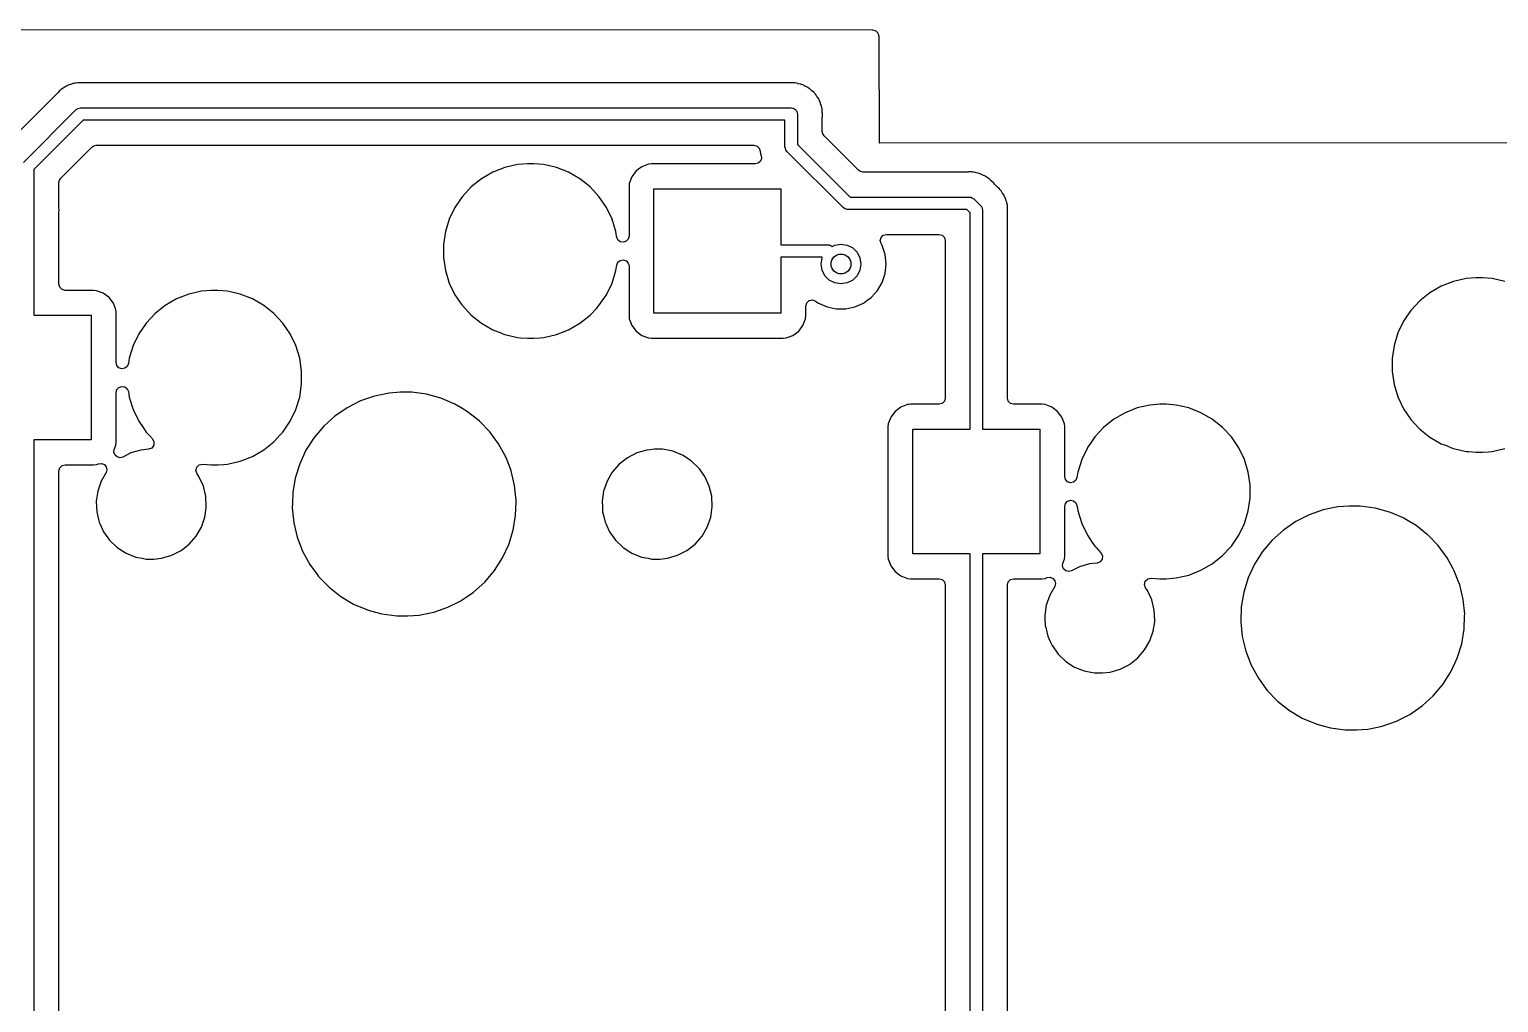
# Model space of a CAD drawing. Extents: x 100.2 to 199.4, y -159.8 to -70.5.
# Drawn here: x 140.3 to 169.81, y -90.02 to -70.48 of the extents above; entities that cross this region are included whole.
import ezdxf

# ---------------------------------------------------------------- set-up
doc = ezdxf.new("R2010")
doc.units = 0
doc.layers.add('BLACK', color=7, linetype='CONTINUOUS')

msp = doc.modelspace()

# ---------------------------------------------------------------- linework, layer by layer
at = {"layer": 'BLACK', "linetype": 'CONTINUOUS'}
for p, q in [((138.425, -70.4806), (157.236, -70.4904)), ((157.236, -70.4904), (157.298, -70.507)), ((157.298, -70.507), (157.343, -70.5521)), ((157.343, -70.5521), (157.36, -70.6139)), ((157.36, -70.6139), (157.369, -72.7531)), ((140.929, -71.696), (140.915, -71.7086)), ((140.944, -71.6818), (140.929, -71.696)), ((140.981, -71.6596), (140.944, -71.6818)), ((140.991, -71.6532), (140.981, -71.6596)), ((141.026, -71.6275), (140.991, -71.6532)), ((141.045, -71.6201), (141.026, -71.6275)), ((141.062, -71.6116), (141.045, -71.6201)), ((141.08, -71.6014), (141.062, -71.6116)), ((141.122, -71.5892), (141.08, -71.6014)), ((141.133, -71.5854), (141.122, -71.5892)), ((141.173, -71.5693), (141.133, -71.5854)), ((141.193, -71.5668), (141.173, -71.5693)), ((141.212, -71.5629), (141.193, -71.5668)), ((141.231, -71.5573), (141.212, -71.5629)), ((141.275, -71.5559), (141.231, -71.5573)), ((141.287, -71.555), (141.275, -71.5559)), ((141.291, -71.5545), (141.287, -71.555)), ((141.318, -71.5545), (141.291, -71.5545)), ((141.322, -71.5544), (141.318, -71.5545)), ((141.392, -71.5522), (141.322, -71.5544)), ((141.413, -71.5545), (141.392, -71.5522)), ((155.576, -71.5545), (141.413, -71.5545)), ((155.584, -71.5543), (155.576, -71.5545)), ((155.64, -71.5508), (155.584, -71.5543)), ((155.648, -71.5523), (155.64, -71.5508)), ((155.671, -71.5545), (155.648, -71.5523)), ((155.679, -71.5545), (155.671, -71.5545)), ((155.733, -71.5683), (155.679, -71.5545)), ((155.679, -71.5545), (155.679, -71.5545)), ((155.74, -71.57), (155.733, -71.5683)), ((155.795, -71.5804), (155.74, -71.57)), ((155.802, -71.5839), (155.795, -71.5804)), ((155.795, -71.5804), (155.795, -71.5804)), ((155.824, -71.5918), (155.802, -71.5839)), ((155.829, -71.593), (155.824, -71.5918)), ((155.832, -71.5938), (155.829, -71.593)), ((155.881, -71.6205), (155.832, -71.5938)), ((155.888, -71.6241), (155.881, -71.6205)), ((155.895, -71.6275), (155.888, -71.6241)), ((155.938, -71.6477), (155.895, -71.6275)), ((155.944, -71.6529), (155.938, -71.6477)), ((155.963, -71.666), (155.944, -71.6529)), ((155.971, -71.6699), (155.963, -71.666)), ((156.011, -71.7079), (155.971, -71.6699)), ((140.863, -71.7627), (139.884, -72.7412)), ((140.871, -71.7541), (140.863, -71.7627)), ((140.898, -71.7204), (140.871, -71.7541)), ((140.915, -71.7086), (140.898, -71.7204)), ((156.017, -71.7131), (156.011, -71.7079)), ((156.06, -71.7484), (156.017, -71.7131)), ((156.064, -71.755), (156.06, -71.7484)), ((156.08, -71.7725), (156.064, -71.755)), ((156.086, -71.7781), (156.08, -71.7725)), ((156.116, -71.8249), (156.086, -71.7781)), ((156.12, -71.8314), (156.116, -71.8249)), ((156.152, -71.8763), (156.12, -71.8314)), ((156.155, -71.8839), (156.152, -71.8763)), ((156.166, -71.9047), (156.155, -71.8839)), ((156.17, -71.9116), (156.166, -71.9047)), ((156.188, -71.9643), (156.17, -71.9116)), ((156.19, -71.9716), (156.188, -71.9643)), ((156.211, -72.0232), (156.19, -71.9716)), ((140.18, -73.1536), (141.242, -72.0916)), ((141.242, -72.0916), (141.259, -72.0782)), ((141.259, -72.0782), (141.262, -72.0748)), ((141.262, -72.0748), (141.265, -72.0741)), ((141.265, -72.0741), (141.27, -72.0703)), ((141.27, -72.0703), (141.3, -72.0637)), ((141.3, -72.0637), (141.33, -72.055)), ((141.33, -72.055), (155.6, -72.055)), ((155.6, -72.055), (155.635, -72.0601)), ((155.635, -72.0601), (155.643, -72.065)), ((155.643, -72.065), (155.652, -72.0663)), ((155.652, -72.0663), (155.672, -72.0837)), ((155.672, -72.0837), (155.694, -72.0981)), ((155.694, -72.0981), (155.698, -72.1064)), ((155.698, -72.1064), (155.705, -72.1124)), ((155.705, -72.1124), (155.713, -72.138)), ((155.713, -72.138), (155.724, -72.1622)), ((155.724, -72.1622), (155.722, -72.1712)), ((155.722, -72.1712), (155.725, -72.18)), ((155.725, -72.18), (155.725, -72.7882)), ((156.212, -72.0313), (156.211, -72.0232)), ((156.217, -72.0541), (156.212, -72.0313)), ((156.219, -72.0619), (156.217, -72.0541)), ((156.223, -72.1173), (156.219, -72.0619)), ((156.224, -72.125), (156.223, -72.1173)), ((156.225, -72.1406), (156.224, -72.125)), ((156.225, -72.1565), (156.225, -72.1406)), ((156.226, -72.1642), (156.225, -72.1565)), ((156.225, -72.2508), (156.228, -72.2276)), ((156.225, -72.5295), (156.225, -72.2508)), ((156.229, -72.2196), (156.226, -72.1642)), ((156.228, -72.2276), (156.229, -72.2196)), ((141.382, -72.305), (140.393, -73.2938)), ((155.475, -72.305), (141.382, -72.305)), ((155.475, -72.84), (155.475, -72.305)), ((156.235, -72.577), (156.225, -72.5295)), ((156.262, -72.6172), (156.235, -72.577)), ((140.93, -73.4648), (141.553, -72.8418)), ((141.553, -72.8418), (141.593, -72.8149)), ((141.593, -72.8149), (141.64, -72.8055)), ((141.64, -72.8055), (154.853, -72.8055)), ((154.853, -72.8055), (154.914, -72.8215)), ((154.914, -72.8215), (154.959, -72.8653)), ((154.959, -72.8653), (154.977, -72.9256)), ((155.484, -72.8697), (155.475, -72.84)), ((155.49, -72.8999), (155.484, -72.8697)), ((155.725, -72.7882), (156.782, -73.845)), ((156.953, -73.3082), (156.262, -72.6172)), ((157.369, -72.7531), (157.369, -72.7538)), ((157.369, -72.7538), (157.369, -72.76)), ((157.369, -72.76), (157.37, -72.7605)), ((157.37, -72.7605), (157.37, -72.7605)), ((157.37, -72.7605), (157.37, -72.7605)), ((157.37, -72.7605), (157.37, -72.7605)), ((157.37, -72.7605), (157.374, -72.7605)), ((157.374, -72.7605), (157.375, -72.7605)), ((157.375, -72.7605), (176.401, -72.7505)), ((154.937, -73.1651), (154.879, -73.1795)), ((154.982, -73.1252), (154.937, -73.1651)), ((154.977, -72.9256), (154.977, -72.9386)), ((154.977, -72.9386), (154.983, -72.9579)), ((155.002, -73.0691), (154.982, -73.1252)), ((154.983, -72.9579), (154.987, -72.9769)), ((154.987, -72.9769), (154.989, -72.9968)), ((154.989, -72.9968), (154.995, -73.0099)), ((154.995, -73.0099), (155.002, -73.0691)), ((155.494, -72.905), (155.49, -72.8999)), ((155.495, -72.9076), (155.494, -72.905)), ((155.498, -72.9105), (155.495, -72.9076)), ((155.512, -72.9284), (155.498, -72.9105)), ((156.642, -74.0584), (155.512, -72.9284)), ((140.393, -73.2938), (140.393, -74.07)), ((140.903, -73.505), (140.93, -73.4648)), ((149.606, -73.3484), (149.379, -73.4796)), ((149.851, -73.2526), (149.606, -73.3484)), ((150.106, -73.1942), (149.851, -73.2526)), ((150.303, -73.1795), (150.106, -73.1942)), ((150.433, -73.1795), (150.303, -73.1795)), ((150.303, -73.1795), (150.303, -73.1795)), ((150.63, -73.1942), (150.433, -73.1795)), ((150.433, -73.1795), (150.433, -73.1795)), ((150.885, -73.2526), (150.63, -73.1942)), ((151.13, -73.3484), (150.885, -73.2526)), ((151.357, -73.4796), (151.13, -73.3484)), ((152.399, -73.4377), (152.349, -73.5725)), ((152.485, -73.3225), (152.399, -73.4377)), ((152.601, -73.2362), (152.485, -73.3225)), ((152.736, -73.1859), (152.601, -73.2362)), ((152.795, -73.1795), (152.736, -73.1859)), ((154.879, -73.1795), (152.795, -73.1795)), ((156.993, -73.3351), (156.953, -73.3082)), ((157.04, -73.3445), (156.993, -73.3351)), ((159.145, -73.3445), (157.04, -73.3445)), ((159.156, -73.3439), (159.145, -73.3445)), ((159.167, -73.343), (159.156, -73.3439)), ((159.2, -73.3398), (159.167, -73.343)), ((159.212, -73.3418), (159.2, -73.3398)), ((159.2, -73.3398), (159.2, -73.3398)), ((159.22, -73.343), (159.212, -73.3418)), ((159.239, -73.3445), (159.22, -73.343)), ((159.259, -73.3445), (159.239, -73.3445)), ((159.301, -73.3554), (159.259, -73.3445)), ((159.313, -73.3577), (159.301, -73.3554)), ((159.356, -73.3646), (159.313, -73.3577)), ((159.374, -73.3725), (159.356, -73.3646)), ((159.393, -73.3788), (159.374, -73.3725)), ((159.412, -73.3838), (159.393, -73.3788)), ((159.45, -73.4048), (159.412, -73.3838)), ((159.461, -73.41), (159.45, -73.4048)), ((159.501, -73.4273), (159.461, -73.41)), ((159.517, -73.4396), (159.501, -73.4273)), ((159.533, -73.4503), (159.517, -73.4396)), ((159.551, -73.4599), (159.533, -73.4503)), ((159.582, -73.4898), (159.551, -73.4599)), ((140.893, -73.5525), (140.903, -73.505)), ((140.893, -74.0465), (140.893, -73.5525)), ((149.174, -73.6432), (148.996, -73.8355)), ((149.379, -73.4796), (149.174, -73.6432)), ((151.407, -73.5194), (151.357, -73.4796)), ((151.562, -73.6432), (151.407, -73.5194)), ((151.74, -73.8355), (151.562, -73.6432)), ((151.562, -73.6432), (151.562, -73.6432)), ((151.562, -73.6432), (151.562, -73.6432)), ((152.346, -73.6004), (152.343, -73.6321)), ((152.343, -73.6321), (152.343, -74.6303)), ((152.348, -73.5844), (152.346, -73.6004)), ((152.349, -73.5725), (152.348, -73.5844)), ((152.843, -76.18), (152.843, -73.68)), ((152.843, -73.68), (155.393, -73.68)), ((155.393, -73.68), (155.393, -74.805)), ((159.591, -73.4974), (159.582, -73.4898)), ((159.594, -73.4999), (159.591, -73.4974)), ((159.614, -73.5194), (159.594, -73.4999)), ((159.617, -73.5221), (159.614, -73.5194)), ((159.668, -73.5701), (159.617, -73.5221)), ((159.681, -73.5862), (159.668, -73.5701)), ((159.735, -73.6407), (159.681, -73.5862)), ((159.744, -73.6486), (159.735, -73.6407)), ((159.775, -73.6745), (159.744, -73.6486)), ((159.778, -73.6764), (159.775, -73.6745)), ((159.789, -73.6926), (159.778, -73.6764)), ((159.802, -73.7074), (159.789, -73.6926)), ((159.816, -73.7216), (159.802, -73.7074)), ((159.838, -73.7592), (159.816, -73.7216)), ((159.845, -73.7689), (159.838, -73.7592)), ((140.894, -74.0542), (140.893, -74.0465)), ((140.897, -74.1096), (140.894, -74.0542)), ((148.848, -74.0523), (148.734, -74.2887)), ((148.944, -73.9106), (148.848, -74.0523)), ((148.996, -73.8355), (148.944, -73.9106)), ((151.888, -74.0523), (151.74, -73.8355)), ((151.74, -73.8355), (151.74, -73.8355)), ((151.74, -73.8355), (151.74, -73.8355)), ((152.002, -74.2887), (151.888, -74.0523)), ((156.669, -74.0732), (156.642, -74.0584)), ((156.782, -73.845), (159.18, -73.845)), ((159.18, -73.845), (159.202, -73.8482)), ((159.202, -73.8482), (159.207, -73.8479)), ((159.207, -73.8479), (159.209, -73.8492)), ((159.209, -73.8492), (159.215, -73.8501)), ((159.215, -73.8501), (159.241, -73.8668)), ((159.241, -73.8668), (159.268, -73.8816)), ((159.268, -73.8816), (159.406, -74.0196)), ((159.406, -74.0196), (159.42, -74.0375)), ((159.42, -74.0375), (159.423, -74.0404)), ((159.423, -74.0404), (159.424, -74.043)), ((159.424, -74.043), (159.428, -74.0481)), ((159.428, -74.0481), (159.434, -74.0783)), ((159.87, -73.8043), (159.845, -73.7689)), ((159.878, -73.8229), (159.87, -73.8043)), ((159.886, -73.8404), (159.878, -73.8229)), ((159.897, -73.8576), (159.886, -73.8404)), ((159.909, -73.8996), (159.897, -73.8576)), ((159.913, -73.9106), (159.909, -73.8996)), ((159.922, -73.935), (159.913, -73.9106)), ((159.929, -73.9512), (159.922, -73.935)), ((159.931, -73.9711), (159.929, -73.9512)), ((159.935, -73.9901), (159.931, -73.9711)), ((159.941, -74.0094), (159.935, -73.9901)), ((159.942, -74.053), (159.941, -74.0094)), ((159.943, -74.0647), (159.942, -74.053)), ((140.393, -74.07), (140.393, -76.22)), ((140.893, -74.1408), (140.896, -74.1176)), ((140.893, -75.5955), (140.893, -74.1408)), ((140.896, -74.1176), (140.897, -74.1096)), ((148.734, -74.2887), (148.657, -74.5394)), ((152.079, -74.5394), (152.002, -74.2887)), ((156.695, -74.0899), (156.669, -74.0732)), ((156.701, -74.0908), (156.695, -74.0899)), ((156.703, -74.0921), (156.701, -74.0908)), ((156.708, -74.0918), (156.703, -74.0921)), ((156.73, -74.095), (156.708, -74.0918)), ((159.128, -74.095), (156.73, -74.095)), ((159.193, -74.1598), (159.128, -74.095)), ((159.193, -78.506), (159.193, -74.1598)), ((159.434, -74.0783), (159.443, -74.108)), ((159.443, -74.108), (159.443, -78.506)), ((159.944, -74.0686), (159.943, -74.0647)), ((159.944, -74.0687), (159.944, -74.0686)), ((159.944, -74.0962), (159.944, -74.0687)), ((159.944, -74.1001), (159.944, -74.0962)), ((159.945, -74.1615), (159.944, -74.1001)), ((159.944, -74.1907), (159.946, -74.1702)), ((159.944, -77.8815), (159.944, -74.1907)), ((159.946, -74.1702), (159.945, -74.1615)), ((148.657, -74.5394), (148.618, -74.7988)), ((152.093, -74.6303), (152.079, -74.5394)), ((152.096, -74.6488), (152.093, -74.6303)), ((152.12, -74.7052), (152.096, -74.6488)), ((152.343, -74.6303), (152.327, -74.6896)), ((157.404, -74.6575), (157.449, -74.6121)), ((157.449, -74.6121), (157.511, -74.5955)), ((157.511, -74.5955), (158.569, -74.5955)), ((158.569, -74.5955), (158.63, -74.6121)), ((158.63, -74.6121), (158.676, -74.6575)), ((148.618, -74.7988), (148.618, -75.0612)), ((152.167, -74.7433), (152.12, -74.7052)), ((152.228, -74.754), (152.167, -74.7433)), ((152.286, -74.7345), (152.228, -74.754)), ((152.327, -74.6896), (152.286, -74.7345)), ((155.393, -74.805), (156.34, -74.805)), ((156.34, -74.805), (156.362, -74.8082)), ((156.362, -74.8082), (156.367, -74.8079)), ((156.367, -74.8079), (156.369, -74.8092)), ((156.369, -74.8092), (156.375, -74.8101)), ((156.375, -74.8101), (156.401, -74.8268)), ((156.401, -74.8268), (156.421, -74.8377)), ((156.421, -74.8377), (156.476, -74.8096)), ((156.476, -74.8096), (156.6, -74.79)), ((156.6, -74.79), (156.724, -74.8096)), ((156.724, -74.8096), (156.835, -74.8664)), ((156.835, -74.8664), (156.924, -74.9549)), ((157.387, -74.7195), (157.404, -74.6575)), ((157.404, -74.7815), (157.387, -74.7195)), ((157.427, -74.8217), (157.404, -74.7815)), ((157.486, -75.0017), (157.427, -74.8217)), ((157.427, -74.8217), (157.427, -74.8217)), ((158.676, -74.6575), (158.692, -74.7195)), ((158.692, -74.7195), (158.692, -77.8815)), ((148.618, -75.0612), (148.657, -75.3206)), ((152.079, -75.3206), (152.096, -75.2112)), ((152.096, -75.2112), (152.12, -75.1548)), ((152.12, -75.1548), (152.167, -75.1167)), ((152.167, -75.1167), (152.228, -75.106)), ((152.228, -75.106), (152.286, -75.1255)), ((152.286, -75.1255), (152.327, -75.1704)), ((152.327, -75.1704), (152.343, -75.2297)), ((152.343, -75.2297), (152.343, -76.2279)), ((156.225, -75.055), (155.393, -75.055)), ((155.393, -75.055), (155.393, -76.18)), ((156.2, -75.19), (156.22, -75.0664)), ((156.22, -75.3136), (156.2, -75.19)), ((156.22, -75.0664), (156.225, -75.055)), ((156.924, -74.9549), (156.98, -75.0664)), ((156.98, -75.0664), (157, -75.19)), ((157, -75.19), (156.98, -75.3136)), ((157.505, -75.19), (157.486, -75.0017)), ((157.486, -75.3783), (157.505, -75.19)), ((148.657, -75.3206), (148.734, -75.5713)), ((152.002, -75.5713), (152.079, -75.3206)), ((156.276, -75.4251), (156.22, -75.3136)), ((156.365, -75.5136), (156.276, -75.4251)), ((156.476, -75.5704), (156.365, -75.5136)), ((156.835, -75.5136), (156.724, -75.5704)), ((156.924, -75.4251), (156.835, -75.5136)), ((156.98, -75.3136), (156.924, -75.4251)), ((157.427, -75.5583), (157.486, -75.3783)), ((169.156, -75.4802), (168.901, -75.5386)), ((169.353, -75.4655), (169.156, -75.4802)), ((169.483, -75.4655), (169.353, -75.4655)), ((169.353, -75.4655), (169.353, -75.4655)), ((169.68, -75.4802), (169.483, -75.4655)), ((169.483, -75.4655), (169.483, -75.4655)), ((169.935, -75.5386), (169.68, -75.4802)), ((140.91, -75.6575), (140.893, -75.5955)), ((140.956, -75.7029), (140.91, -75.6575)), ((141.017, -75.7195), (140.956, -75.7029)), ((141.591, -75.7195), (141.017, -75.7195)), ((141.65, -75.7259), (141.591, -75.7195)), ((141.591, -75.7195), (141.591, -75.7195)), ((141.785, -75.7762), (141.65, -75.7259)), ((141.901, -75.8625), (141.785, -75.7762)), ((143.501, -75.7926), (143.256, -75.8884)), ((143.756, -75.7342), (143.501, -75.7926)), ((143.953, -75.7195), (143.756, -75.7342)), ((144.083, -75.7195), (143.953, -75.7195)), ((143.953, -75.7195), (143.953, -75.7195)), ((144.28, -75.7342), (144.083, -75.7195)), ((144.083, -75.7195), (144.083, -75.7195)), ((144.535, -75.7926), (144.28, -75.7342)), ((144.78, -75.8884), (144.535, -75.7926)), ((148.734, -75.5713), (148.848, -75.8077)), ((148.848, -75.8077), (148.984, -76.0072)), ((151.74, -76.0245), (151.888, -75.8077)), ((151.888, -75.8077), (152.002, -75.5713)), ((156.6, -75.59), (156.476, -75.5704)), ((156.724, -75.5704), (156.6, -75.59)), ((157.21, -75.8585), (157.333, -75.7222)), ((157.333, -75.7222), (157.427, -75.5583)), ((168.429, -75.7656), (168.224, -75.9292)), ((168.656, -75.6344), (168.429, -75.7656)), ((168.901, -75.5386), (168.656, -75.6344)), ((141.987, -75.9777), (141.901, -75.8625)), ((142.037, -76.1125), (141.987, -75.9777)), ((142.041, -76.1481), (142.037, -76.1125)), ((143.029, -76.0196), (142.824, -76.1832)), ((143.256, -75.8884), (143.029, -76.0196)), ((145.007, -76.0196), (144.78, -75.8884)), ((145.212, -76.1832), (145.007, -76.0196)), ((145.007, -76.0196), (145.007, -76.0196)), ((148.984, -76.0072), (148.996, -76.0245)), ((148.996, -76.0245), (149.174, -76.2168)), ((151.562, -76.2168), (151.689, -76.0802)), ((151.689, -76.0802), (151.74, -76.0245)), ((151.74, -76.0245), (151.74, -76.0245)), ((151.74, -76.0245), (151.74, -76.0245)), ((155.893, -76.0331), (155.912, -75.9684)), ((155.893, -76.2279), (155.893, -76.0331)), ((155.912, -75.9684), (155.961, -75.9227)), ((155.961, -75.9227), (156.027, -75.9095)), ((156.027, -75.9095), (156.09, -75.9328)), ((156.09, -75.9328), (156.147, -75.9742)), ((156.147, -75.9742), (156.32, -76.0511)), ((156.32, -76.0511), (156.505, -76.0905)), ((156.505, -76.0905), (156.505, -76.0905)), ((156.505, -76.0905), (156.695, -76.0905)), ((156.695, -76.0905), (156.818, -76.0643)), ((156.695, -76.0905), (156.695, -76.0905)), ((156.818, -76.0643), (156.88, -76.0511)), ((156.88, -76.0511), (157.053, -75.9742)), ((157.053, -75.9742), (157.12, -75.9252)), ((157.12, -75.9252), (157.206, -75.8629)), ((157.206, -75.8629), (157.21, -75.8585)), ((168.046, -76.1215), (167.965, -76.2395)), ((168.224, -75.9292), (168.046, -76.1215)), ((140.393, -76.22), (141.543, -76.22)), ((141.543, -76.22), (141.543, -78.72)), ((142.043, -76.1721), (142.041, -76.1481)), ((142.043, -77.1703), (142.043, -76.1721)), ((142.646, -76.3755), (142.545, -76.5229)), ((142.824, -76.1832), (142.646, -76.3755)), ((145.39, -76.3755), (145.212, -76.1832)), ((145.212, -76.1832), (145.212, -76.1832)), ((145.212, -76.1832), (145.212, -76.1832)), ((145.538, -76.5923), (145.39, -76.3755)), ((145.39, -76.3755), (145.39, -76.3755)), ((145.39, -76.3755), (145.39, -76.3755)), ((149.174, -76.2168), (149.174, -76.2168)), ((149.174, -76.2168), (149.379, -76.3804)), ((149.379, -76.3804), (149.606, -76.5116)), ((151.13, -76.5116), (151.357, -76.3804)), ((151.357, -76.3804), (151.562, -76.2168)), ((152.343, -76.2279), (152.349, -76.2875)), ((152.349, -76.2875), (152.368, -76.3383)), ((152.368, -76.3383), (152.399, -76.4223)), ((152.399, -76.4223), (152.485, -76.5375)), ((155.393, -76.18), (152.843, -76.18)), ((155.751, -76.5375), (155.837, -76.4223)), ((155.837, -76.4223), (155.887, -76.2875)), ((155.887, -76.2875), (155.893, -76.2279)), ((167.898, -76.3383), (167.784, -76.5747)), ((167.965, -76.2395), (167.898, -76.3383)), ((142.498, -76.5923), (142.384, -76.8287)), ((142.51, -76.5747), (142.498, -76.5923)), ((142.545, -76.5229), (142.51, -76.5747)), ((145.652, -76.8287), (145.538, -76.5923)), ((149.606, -76.5116), (149.767, -76.5747)), ((149.767, -76.5747), (149.812, -76.5923)), ((149.812, -76.5923), (149.851, -76.6074)), ((149.851, -76.6074), (150.106, -76.6658)), ((150.106, -76.6658), (150.162, -76.67)), ((150.162, -76.67), (150.303, -76.6805)), ((150.303, -76.6805), (150.303, -76.6805)), ((150.303, -76.6805), (150.433, -76.6805)), ((150.433, -76.6805), (150.556, -76.6713)), ((150.433, -76.6805), (150.433, -76.6805)), ((150.556, -76.6713), (150.63, -76.6658)), ((150.63, -76.6658), (150.885, -76.6074)), ((150.885, -76.6074), (151.13, -76.5116)), ((152.485, -76.5375), (152.601, -76.6238)), ((152.601, -76.6238), (152.736, -76.6741)), ((152.736, -76.6741), (152.795, -76.6805)), ((152.795, -76.6805), (155.441, -76.6805)), ((155.441, -76.6805), (155.5, -76.6741)), ((155.5, -76.6741), (155.635, -76.6238)), ((155.635, -76.6238), (155.751, -76.5375)), ((167.784, -76.5747), (167.707, -76.8254)), ((142.384, -76.8287), (142.307, -77.0794)), ((145.729, -77.0794), (145.652, -76.8287)), ((167.707, -76.8254), (167.667, -77.0848)), ((142.059, -77.2296), (142.043, -77.1703)), ((142.1, -77.2745), (142.059, -77.2296)), ((142.158, -77.294), (142.1, -77.2745)), ((142.218, -77.2833), (142.158, -77.294)), ((142.266, -77.2452), (142.218, -77.2833)), ((142.29, -77.1888), (142.266, -77.2452)), ((142.307, -77.0794), (142.29, -77.1888)), ((145.768, -77.3388), (145.729, -77.0794)), ((167.667, -77.0848), (167.667, -77.3472)), ((145.729, -77.8606), (145.768, -77.6012)), ((145.768, -77.6012), (145.768, -77.3388)), ((167.667, -77.3472), (167.707, -77.6066)), ((142.043, -77.7697), (142.059, -77.7104)), ((142.043, -78.7679), (142.043, -77.7697)), ((142.059, -77.7104), (142.1, -77.6655)), ((142.1, -77.6655), (142.158, -77.646)), ((142.158, -77.646), (142.218, -77.6567)), ((142.218, -77.6567), (142.266, -77.6948)), ((142.266, -77.6948), (142.29, -77.7512)), ((142.29, -77.7512), (142.298, -77.8057)), ((142.298, -77.8057), (142.307, -77.8606)), ((142.307, -77.8606), (142.384, -78.1113)), ((145.652, -78.1113), (145.729, -77.8606)), ((147.234, -77.8405), (146.95, -77.9391)), ((147.528, -77.7806), (147.234, -77.8405)), ((147.753, -77.7656), (147.528, -77.7806)), ((147.978, -77.7656), (147.753, -77.7656)), ((147.753, -77.7656), (147.753, -77.7656)), ((148.276, -77.8057), (147.978, -77.7656)), ((148.566, -77.885), (148.276, -77.8057)), ((148.276, -77.8057), (148.276, -77.8057)), ((148.276, -77.8057), (148.276, -77.8057)), ((148.644, -77.9183), (148.566, -77.885)), ((158.692, -77.8815), (158.676, -77.9435)), ((159.96, -77.9435), (159.944, -77.8815)), ((167.707, -77.6066), (167.784, -77.8573)), ((167.784, -77.8573), (167.898, -78.0937)), ((142.384, -78.1113), (142.498, -78.3477)), ((145.538, -78.3477), (145.652, -78.1113)), ((146.682, -78.0746), (146.434, -78.2447)), ((146.95, -77.9391), (146.682, -78.0746)), ((148.843, -78.0023), (148.644, -77.9183)), ((148.971, -78.0786), (148.843, -78.0023)), ((149.101, -78.1555), (148.971, -78.0786)), ((149.297, -78.3105), (149.101, -78.1555)), ((157.685, -78.1485), (157.599, -78.2637)), ((157.801, -78.0622), (157.685, -78.1485)), ((157.936, -78.0119), (157.801, -78.0622)), ((157.965, -78.0087), (157.936, -78.0119)), ((157.995, -78.0055), (157.965, -78.0087)), ((158.569, -78.0055), (157.995, -78.0055)), ((158.63, -77.9889), (158.569, -78.0055)), ((158.676, -77.9435), (158.63, -77.9889)), ((160.005, -77.9889), (159.96, -77.9435)), ((160.067, -78.0055), (160.005, -77.9889)), ((160.641, -78.0055), (160.067, -78.0055)), ((160.7, -78.0119), (160.641, -78.0055)), ((160.641, -78.0055), (160.641, -78.0055)), ((160.835, -78.0622), (160.7, -78.0119)), ((160.951, -78.1485), (160.835, -78.0622)), ((161.037, -78.2637), (160.951, -78.1485)), ((162.306, -78.1744), (162.079, -78.3056)), ((162.551, -78.0786), (162.306, -78.1744)), ((162.806, -78.0202), (162.551, -78.0786)), ((163.003, -78.0055), (162.806, -78.0202)), ((163.133, -78.0055), (163.003, -78.0055)), ((163.003, -78.0055), (163.003, -78.0055)), ((163.33, -78.0202), (163.133, -78.0055)), ((163.133, -78.0055), (163.133, -78.0055)), ((163.585, -78.0786), (163.33, -78.0202)), ((163.83, -78.1744), (163.585, -78.0786)), ((164.057, -78.3056), (163.83, -78.1744)), ((167.898, -78.0937), (168.034, -78.2932)), ((142.498, -78.3477), (142.584, -78.4746)), ((142.584, -78.4746), (142.646, -78.5645)), ((145.39, -78.5645), (145.538, -78.3477)), ((146.211, -78.4462), (146.017, -78.6757)), ((146.434, -78.2447), (146.211, -78.4462)), ((149.337, -78.3417), (149.297, -78.3105)), ((149.546, -78.5577), (149.337, -78.3417)), ((157.543, -78.4548), (157.542, -78.4581)), ((157.542, -78.4581), (157.542, -81.0539)), ((157.548, -78.4055), (157.543, -78.4548)), ((157.549, -78.3985), (157.548, -78.4055)), ((157.599, -78.2637), (157.549, -78.3985)), ((161.087, -78.3985), (161.037, -78.2637)), ((161.093, -78.4548), (161.087, -78.3985)), ((161.093, -78.4581), (161.093, -78.4548)), ((161.093, -79.4563), (161.093, -78.4581)), ((161.874, -78.4692), (161.696, -78.6615)), ((162.079, -78.3056), (161.874, -78.4692)), ((164.262, -78.4692), (164.057, -78.3056)), ((164.057, -78.3056), (164.057, -78.3056)), ((164.44, -78.6615), (164.262, -78.4692)), ((164.262, -78.4692), (164.262, -78.4692)), ((164.262, -78.4692), (164.262, -78.4692)), ((168.034, -78.2932), (168.046, -78.3105)), ((168.046, -78.3105), (168.207, -78.4842)), ((168.207, -78.4842), (168.224, -78.5028)), ((141.543, -78.72), (140.393, -78.72)), ((140.393, -78.72), (140.393, -95.27)), ((142.037, -78.8275), (142.043, -78.7679)), ((142.646, -78.5645), (142.711, -78.6348)), ((142.711, -78.6348), (142.772, -78.701)), ((142.772, -78.701), (142.803, -78.7617)), ((142.803, -78.7617), (142.797, -78.8295)), ((145.007, -78.9204), (145.212, -78.7568)), ((145.212, -78.7568), (145.337, -78.6219)), ((145.337, -78.6219), (145.39, -78.5645)), ((145.39, -78.5645), (145.39, -78.5645)), ((145.39, -78.5645), (145.39, -78.5645)), ((146.017, -78.6757), (145.855, -78.929)), ((149.724, -78.7996), (149.546, -78.5577)), ((158.043, -81.006), (158.043, -78.506)), ((158.043, -78.506), (159.193, -78.506)), ((159.443, -78.506), (160.593, -78.506)), ((160.593, -78.506), (160.593, -81.006)), ((161.696, -78.6615), (161.602, -78.7988)), ((164.588, -78.8783), (164.44, -78.6615)), ((164.44, -78.6615), (164.44, -78.6615)), ((164.44, -78.6615), (164.44, -78.6615)), ((168.224, -78.5028), (168.429, -78.6664)), ((168.429, -78.6664), (168.656, -78.7976)), ((141.999, -78.9692), (142.006, -78.9106)), ((142.02, -79.0244), (141.999, -78.9692)), ((142.006, -78.9106), (142.037, -78.8275)), ((142.064, -79.0636), (142.02, -79.0244)), ((142.122, -79.0779), (142.064, -79.0636)), ((142.179, -79.0641), (142.122, -79.0779)), ((142.337, -78.9828), (142.179, -79.0641)), ((142.539, -78.9236), (142.337, -78.9828)), ((142.693, -78.9088), (142.539, -78.9236)), ((142.757, -78.884), (142.693, -78.9088)), ((142.797, -78.8295), (142.757, -78.884)), ((144.535, -79.1474), (144.78, -79.0516)), ((144.78, -79.0516), (145.007, -78.9204)), ((145.855, -78.929), (145.729, -79.2015)), ((149.848, -79.0257), (149.724, -78.7996)), ((149.868, -79.0631), (149.848, -79.0257)), ((149.954, -79.2846), (149.868, -79.0631)), ((152.497, -78.9828), (152.31, -79.0792)), ((152.699, -78.9236), (152.497, -78.9828)), ((152.768, -78.9169), (152.699, -78.9236)), ((152.856, -78.9086), (152.768, -78.9169)), ((153.013, -78.9086), (152.856, -78.9086)), ((153.22, -78.9484), (153.013, -78.9086)), ((153.013, -78.9086), (153.013, -78.9086)), ((153.269, -78.968), (153.22, -78.9484)), ((153.22, -78.9484), (153.22, -78.9484)), ((153.22, -78.9484), (153.22, -78.9484)), ((153.415, -79.0266), (153.269, -78.968)), ((153.592, -79.1403), (153.415, -79.0266)), ((161.548, -78.8783), (161.434, -79.1147)), ((161.551, -78.8729), (161.548, -78.8783)), ((161.602, -78.7988), (161.551, -78.8729)), ((164.702, -79.1147), (164.588, -78.8783)), ((168.656, -78.7976), (168.738, -78.8295)), ((168.738, -78.8295), (168.893, -78.8904)), ((168.893, -78.8904), (168.901, -78.8934)), ((168.901, -78.8934), (169.156, -78.9518)), ((169.156, -78.9518), (169.212, -78.956)), ((169.212, -78.956), (169.353, -78.9665)), ((169.353, -78.9665), (169.353, -78.9665)), ((169.353, -78.9665), (169.483, -78.9665)), ((169.483, -78.9665), (169.607, -78.9572)), ((169.483, -78.9665), (169.483, -78.9665)), ((169.607, -78.9572), (169.68, -78.9518)), ((169.68, -78.9518), (169.935, -78.8934)), ((140.893, -79.3445), (140.91, -79.2825)), ((140.893, -94.6455), (140.893, -79.3445)), ((140.91, -79.2825), (140.956, -79.2371)), ((140.956, -79.2371), (141.017, -79.2205)), ((141.017, -79.2205), (141.591, -79.2205)), ((141.591, -79.2205), (141.65, -79.2141)), ((141.591, -79.2205), (141.591, -79.2205)), ((141.65, -79.2141), (141.691, -79.199)), ((141.691, -79.199), (141.751, -79.1923)), ((141.751, -79.1923), (141.807, -79.2146)), ((141.807, -79.2146), (141.845, -79.2605)), ((141.858, -79.3194), (141.842, -79.3772)), ((141.845, -79.2605), (141.858, -79.3194)), ((143.645, -79.3376), (143.661, -79.2702)), ((143.668, -79.403), (143.645, -79.3376)), ((143.661, -79.2702), (143.71, -79.2218)), ((143.71, -79.2218), (143.778, -79.2074)), ((143.778, -79.2074), (143.953, -79.2205)), ((143.953, -79.2205), (143.953, -79.2205)), ((143.953, -79.2205), (144.083, -79.2205)), ((144.083, -79.2205), (144.206, -79.2113)), ((144.083, -79.2205), (144.083, -79.2205)), ((144.206, -79.2113), (144.28, -79.2058)), ((144.28, -79.2058), (144.535, -79.1474)), ((145.729, -79.2015), (145.64, -79.4885)), ((149.976, -79.3436), (149.954, -79.2846)), ((150.046, -79.6359), (149.976, -79.3436)), ((152.007, -79.3682), (151.902, -79.5504)), ((152.144, -79.2093), (152.007, -79.3682)), ((152.31, -79.0792), (152.144, -79.2093)), ((153.744, -79.2855), (153.592, -79.1403)), ((153.592, -79.1403), (153.592, -79.1403)), ((153.592, -79.1403), (153.592, -79.1403)), ((153.758, -79.3043), (153.744, -79.2855)), ((153.866, -79.4568), (153.758, -79.3043)), ((161.357, -79.3654), (161.34, -79.4748)), ((161.434, -79.1147), (161.357, -79.3654)), ((164.779, -79.3654), (164.702, -79.1147)), ((164.819, -79.6248), (164.779, -79.3654)), ((141.742, -79.5504), (141.673, -79.7492)), ((141.842, -79.3772), (141.742, -79.5504)), ((143.706, -79.4568), (143.668, -79.403)), ((143.794, -79.6481), (143.706, -79.4568)), ((143.706, -79.4568), (143.706, -79.4568)), ((143.706, -79.4568), (143.706, -79.4568)), ((143.843, -79.8525), (143.794, -79.6481)), ((145.64, -79.4885), (145.591, -79.7771)), ((150.076, -79.9348), (150.046, -79.6359)), ((151.902, -79.5504), (151.833, -79.7492)), ((153.954, -79.6481), (153.866, -79.4568)), ((153.866, -79.4568), (153.866, -79.4568)), ((153.866, -79.4568), (153.866, -79.4568)), ((154.003, -79.8525), (153.954, -79.6481)), ((161.109, -79.5156), (161.093, -79.4563)), ((161.15, -79.5605), (161.109, -79.5156)), ((161.208, -79.58), (161.15, -79.5605)), ((161.268, -79.5693), (161.208, -79.58)), ((161.316, -79.5312), (161.268, -79.5693)), ((161.34, -79.4748), (161.316, -79.5312)), ((164.819, -79.8872), (164.819, -79.6248)), ((141.673, -79.7492), (141.643, -79.9536)), ((141.643, -79.9536), (141.643, -79.9574)), ((141.643, -79.9574), (141.648, -80.0666)), ((143.853, -80.0626), (143.843, -79.8525)), ((145.59, -79.7848), (145.583, -79.9808)), ((145.591, -79.7771), (145.59, -79.7848)), ((150.066, -80.2352), (150.075, -79.9574)), ((150.075, -79.9574), (150.076, -79.9348)), ((151.833, -79.7492), (151.803, -79.9536)), ((151.803, -79.9536), (151.803, -79.9574)), ((151.803, -79.9574), (151.808, -80.0666)), ((154.013, -80.0626), (154.003, -79.8525)), ((161.109, -79.9964), (161.15, -79.9515)), ((161.15, -79.9515), (161.208, -79.932)), ((161.208, -79.932), (161.268, -79.9427)), ((161.268, -79.9427), (161.316, -79.9808)), ((164.779, -80.1466), (164.819, -79.8872)), ((141.648, -80.0666), (141.653, -80.1675)), ((141.653, -80.1675), (141.674, -80.2558)), ((141.674, -80.2558), (141.702, -80.3719)), ((143.823, -80.2708), (143.85, -80.0852)), ((143.85, -80.0852), (143.853, -80.0626)), ((145.583, -79.9808), (145.58, -80.0852)), ((145.58, -80.0852), (145.61, -80.3841)), ((150.016, -80.5315), (150.066, -80.2352)), ((151.808, -80.0666), (151.813, -80.1675)), ((151.813, -80.1675), (151.834, -80.2558)), ((151.834, -80.2558), (151.862, -80.3719)), ((153.983, -80.2708), (154.013, -80.0626)), ((161.093, -80.0557), (161.109, -79.9964)), ((161.094, -81.0539), (161.093, -80.0557)), ((161.316, -79.9808), (161.34, -80.0372)), ((161.34, -80.0372), (161.347, -80.0852)), ((161.347, -80.0852), (161.357, -80.1466)), ((161.357, -80.1466), (161.434, -80.3973)), ((164.702, -80.3973), (164.779, -80.1466)), ((166, -80.2251), (165.732, -80.3606)), ((166.284, -80.1265), (166, -80.2251)), ((166.578, -80.0666), (166.284, -80.1265)), ((166.803, -80.0516), (166.578, -80.0666)), ((167.028, -80.0516), (166.803, -80.0516)), ((166.803, -80.0516), (166.803, -80.0516)), ((167.326, -80.0917), (167.028, -80.0516)), ((167.616, -80.171), (167.326, -80.0917)), ((167.326, -80.0917), (167.326, -80.0917)), ((167.326, -80.0917), (167.326, -80.0917)), ((167.669, -80.1935), (167.616, -80.171)), ((167.893, -80.2883), (167.669, -80.1935)), ((141.702, -80.3719), (141.716, -80.4013)), ((141.716, -80.4013), (141.79, -80.5632)), ((143.649, -80.6518), (143.754, -80.4696)), ((143.754, -80.4696), (143.823, -80.2708)), ((145.61, -80.3841), (145.68, -80.6764)), ((149.927, -80.8185), (150.016, -80.5315)), ((151.862, -80.3719), (151.876, -80.4013)), ((151.876, -80.4013), (151.95, -80.5632)), ((153.809, -80.6518), (153.914, -80.4696)), ((153.914, -80.4696), (153.983, -80.2708)), ((161.434, -80.3973), (161.548, -80.6337)), ((164.588, -80.6337), (164.702, -80.3973)), ((165.484, -80.5307), (165.261, -80.7322)), ((165.732, -80.3606), (165.484, -80.5307)), ((168.022, -80.3649), (167.893, -80.2883)), ((168.151, -80.4415), (168.022, -80.3649)), ((168.375, -80.6186), (168.151, -80.4415)), ((141.79, -80.5632), (141.879, -80.6885)), ((141.879, -80.6885), (141.912, -80.7345)), ((141.912, -80.7345), (142.064, -80.8797)), ((143.346, -80.9408), (143.512, -80.8107)), ((143.512, -80.8107), (143.649, -80.6518)), ((145.68, -80.6764), (145.788, -80.9569)), ((149.801, -81.091), (149.927, -80.8185)), ((151.95, -80.5632), (152.039, -80.6885)), ((152.039, -80.6885), (152.072, -80.7345)), ((152.072, -80.7345), (152.224, -80.8797)), ((153.506, -80.9408), (153.672, -80.8107)), ((153.672, -80.8107), (153.809, -80.6518)), ((161.548, -80.6337), (161.648, -80.7804)), ((161.648, -80.7804), (161.696, -80.8505)), ((164.44, -80.8505), (164.588, -80.6337)), ((165.261, -80.7322), (165.067, -80.9617)), ((168.387, -80.6277), (168.375, -80.6186)), ((168.596, -80.8437), (168.387, -80.6277)), ((168.774, -81.0856), (168.596, -80.8437)), ((142.064, -80.8797), (142.064, -80.8797)), ((142.064, -80.8797), (142.064, -80.8797)), ((142.064, -80.8797), (142.241, -80.9934)), ((142.241, -80.9934), (142.241, -80.9934)), ((142.241, -80.9934), (142.436, -81.0716)), ((142.436, -81.0716), (142.565, -81.0964)), ((142.565, -81.0964), (142.643, -81.1114)), ((142.643, -81.1114), (142.643, -81.1114)), ((142.643, -81.1114), (142.8, -81.1114)), ((142.8, -81.1114), (142.957, -81.0964)), ((142.8, -81.1114), (142.8, -81.1114)), ((142.957, -81.0964), (143.159, -81.0372)), ((143.159, -81.0372), (143.346, -80.9408)), ((145.788, -80.9569), (145.932, -81.2204)), ((149.639, -81.3443), (149.801, -81.091)), ((152.224, -80.8797), (152.224, -80.8797)), ((152.224, -80.8797), (152.224, -80.8797)), ((152.224, -80.8797), (152.401, -80.9934)), ((152.401, -80.9934), (152.401, -80.9934)), ((152.401, -80.9934), (152.596, -81.0716)), ((152.596, -81.0716), (152.725, -81.0964)), ((152.725, -81.0964), (152.803, -81.1114)), ((152.803, -81.1114), (152.803, -81.1114)), ((152.803, -81.1114), (152.96, -81.1114)), ((152.96, -81.1114), (153.117, -81.0964)), ((152.96, -81.1114), (152.96, -81.1114)), ((153.117, -81.0964), (153.319, -81.0372)), ((153.319, -81.0372), (153.506, -80.9408)), ((157.542, -81.0539), (157.549, -81.1135)), ((157.549, -81.1135), (157.566, -81.1602)), ((159.193, -81.006), (158.043, -81.006)), ((159.193, -97.556), (159.193, -81.006)), ((160.593, -81.006), (159.443, -81.006)), ((159.443, -81.006), (159.443, -97.556)), ((161.056, -81.1966), (161.087, -81.1135)), ((161.087, -81.1135), (161.094, -81.0539)), ((161.696, -80.8505), (161.722, -80.8792)), ((161.722, -80.8792), (161.822, -80.987)), ((161.847, -81.1155), (161.807, -81.17)), ((161.822, -80.987), (161.853, -81.0477)), ((161.853, -81.0477), (161.847, -81.1155)), ((164.057, -81.2064), (164.262, -81.0428)), ((164.262, -81.0428), (164.414, -80.8792)), ((164.414, -80.8792), (164.44, -80.8505)), ((164.44, -80.8505), (164.44, -80.8505)), ((164.44, -80.8505), (164.44, -80.8505)), ((165.067, -80.9617), (164.905, -81.215)), ((168.897, -81.3104), (168.774, -81.0856)), ((145.932, -81.2204), (146.084, -81.4263)), ((146.084, -81.4263), (146.11, -81.4623)), ((149.445, -81.5738), (149.639, -81.3443)), ((157.566, -81.1602), (157.599, -81.2483)), ((157.599, -81.2483), (157.685, -81.3635)), ((157.685, -81.3635), (157.801, -81.4498)), ((161.049, -81.2552), (161.056, -81.1966)), ((161.07, -81.3104), (161.049, -81.2552)), ((161.114, -81.3496), (161.07, -81.3104)), ((161.172, -81.3639), (161.114, -81.3496)), ((161.229, -81.3501), (161.172, -81.3639)), ((161.387, -81.2688), (161.229, -81.3501)), ((161.589, -81.2096), (161.387, -81.2688)), ((161.743, -81.1948), (161.589, -81.2096)), ((161.807, -81.17), (161.743, -81.1948)), ((163.33, -81.4918), (163.585, -81.4334)), ((163.585, -81.4334), (163.83, -81.3376)), ((163.83, -81.3376), (164.057, -81.2064)), ((164.905, -81.215), (164.779, -81.4875)), ((168.918, -81.3491), (168.897, -81.3104)), ((169.004, -81.5715), (168.918, -81.3491)), ((146.11, -81.4623), (146.319, -81.6783)), ((146.319, -81.6783), (146.555, -81.8645)), ((149.222, -81.7753), (149.445, -81.5738)), ((157.801, -81.4498), (157.936, -81.5001)), ((157.936, -81.5001), (157.995, -81.5065)), ((157.995, -81.5065), (158.569, -81.5065)), ((158.569, -81.5065), (158.63, -81.5231)), ((158.63, -81.5231), (158.676, -81.5685)), ((158.676, -81.5685), (158.692, -81.6305)), ((158.692, -81.6305), (158.692, -96.9315)), ((159.944, -81.6305), (159.96, -81.5685)), ((159.944, -96.9315), (159.944, -81.6305)), ((159.96, -81.5685), (160.005, -81.5231)), ((160.005, -81.5231), (160.067, -81.5065)), ((160.067, -81.5065), (160.641, -81.5065)), ((160.641, -81.5065), (160.7, -81.5001)), ((160.641, -81.5065), (160.641, -81.5065)), ((160.7, -81.5001), (160.741, -81.485)), ((160.741, -81.485), (160.801, -81.4783)), ((160.892, -81.6632), (160.792, -81.8364)), ((160.801, -81.4783), (160.857, -81.5006)), ((160.857, -81.5006), (160.895, -81.5465)), ((160.908, -81.6054), (160.892, -81.6632)), ((160.895, -81.5465), (160.908, -81.6054)), ((162.695, -81.6236), (162.711, -81.5562)), ((162.718, -81.689), (162.695, -81.6236)), ((162.711, -81.5562), (162.76, -81.5078)), ((162.756, -81.7428), (162.718, -81.689)), ((162.76, -81.5078), (162.828, -81.4934)), ((162.828, -81.4934), (163.003, -81.5065)), ((163.003, -81.5065), (163.003, -81.5065)), ((163.003, -81.5065), (163.133, -81.5065)), ((163.133, -81.5065), (163.256, -81.4973)), ((163.133, -81.5065), (163.133, -81.5065)), ((163.256, -81.4973), (163.33, -81.4918)), ((164.779, -81.4875), (164.69, -81.7745)), ((169.026, -81.6296), (169.004, -81.5715)), ((169.096, -81.9219), (169.026, -81.6296)), ((146.555, -81.8645), (146.813, -82.0177)), ((146.813, -82.0177), (147.09, -82.135)), ((148.706, -82.0809), (148.952, -81.9565)), ((148.952, -81.9565), (148.974, -81.9454)), ((148.974, -81.9454), (149.092, -81.8645)), ((149.092, -81.8645), (149.222, -81.7753)), ((160.792, -81.8364), (160.723, -82.0352)), ((162.844, -81.9341), (162.756, -81.7428)), ((162.756, -81.7428), (162.756, -81.7428)), ((162.756, -81.7428), (162.756, -81.7428)), ((162.893, -82.1385), (162.844, -81.9341)), ((164.69, -81.7745), (164.64, -82.0708)), ((169.126, -82.2208), (169.096, -81.9219)), ((147.09, -82.135), (147.09, -82.135)), ((147.09, -82.135), (147.09, -82.135)), ((147.09, -82.135), (147.154, -82.1525)), ((147.154, -82.1525), (147.38, -82.2143)), ((147.38, -82.2143), (147.678, -82.2544)), ((147.678, -82.2544), (147.903, -82.2544)), ((147.903, -82.2544), (148.128, -82.2394)), ((147.903, -82.2544), (147.903, -82.2544)), ((148.128, -82.2394), (148.219, -82.2208)), ((148.219, -82.2208), (148.422, -82.1795)), ((148.422, -82.1795), (148.706, -82.0809)), ((160.723, -82.0352), (160.693, -82.2434)), ((160.693, -82.2434), (160.693, -82.2434)), ((160.693, -82.2434), (160.695, -82.299)), ((160.695, -82.299), (160.703, -82.4535)), ((162.903, -82.3486), (162.893, -82.1385)), ((164.64, -82.0708), (164.63, -82.3712)), ((169.116, -82.5212), (169.125, -82.2434)), ((169.125, -82.2434), (169.126, -82.2208)), ((160.703, -82.4535), (160.711, -82.4875)), ((160.711, -82.4875), (160.752, -82.6579)), ((162.804, -82.7556), (162.873, -82.5568)), ((162.873, -82.5568), (162.9, -82.3712)), ((162.9, -82.3712), (162.903, -82.3486)), ((164.63, -82.3712), (164.66, -82.6701)), ((169.066, -82.8175), (169.116, -82.5212)), ((160.752, -82.6579), (160.797, -82.7556)), ((160.797, -82.7556), (160.84, -82.8492)), ((160.84, -82.8492), (160.921, -82.9635)), ((162.699, -82.9378), (162.804, -82.7556)), ((164.66, -82.6701), (164.73, -82.9624)), ((168.977, -83.1045), (169.066, -82.8175)), ((160.921, -82.9635), (160.962, -83.0205)), ((160.962, -83.0205), (161.114, -83.1657)), ((161.114, -83.1657), (161.114, -83.1657)), ((161.114, -83.1657), (161.114, -83.1657)), ((161.114, -83.1657), (161.291, -83.2794)), ((162.396, -83.2268), (162.562, -83.0967)), ((162.562, -83.0967), (162.699, -82.9378)), ((164.73, -82.9624), (164.838, -83.2429)), ((168.851, -83.377), (168.977, -83.1045)), ((161.291, -83.2794), (161.291, -83.2794)), ((161.291, -83.2794), (161.486, -83.3576)), ((161.486, -83.3576), (161.615, -83.3824)), ((161.615, -83.3824), (161.693, -83.3974)), ((161.693, -83.3974), (161.693, -83.3974)), ((161.693, -83.3974), (161.85, -83.3974)), ((161.85, -83.3974), (162.007, -83.3824)), ((161.85, -83.3974), (161.85, -83.3974)), ((162.007, -83.3824), (162.209, -83.3232)), ((162.209, -83.3232), (162.396, -83.2268)), ((164.838, -83.2429), (164.982, -83.5064)), ((168.689, -83.6303), (168.851, -83.377)), ((164.982, -83.5064), (165.126, -83.7017)), ((165.126, -83.7017), (165.16, -83.7483)), ((165.16, -83.7483), (165.369, -83.9643)), ((168.495, -83.8598), (168.689, -83.6303)), ((165.369, -83.9643), (165.605, -84.1505)), ((168.073, -84.1983), (168.272, -84.0613)), ((168.272, -84.0613), (168.495, -83.8598)), ((165.605, -84.1505), (165.863, -84.3037)), ((165.863, -84.3037), (166.14, -84.421)), ((167.472, -84.4655), (167.756, -84.3669)), ((167.756, -84.3669), (167.945, -84.2717)), ((167.945, -84.2717), (168.024, -84.2314)), ((168.024, -84.2314), (168.073, -84.1983)), ((166.14, -84.421), (166.14, -84.421)), ((166.14, -84.421), (166.14, -84.421)), ((166.14, -84.421), (166.203, -84.4383)), ((166.203, -84.4383), (166.43, -84.5003)), ((166.43, -84.5003), (166.728, -84.5404)), ((166.728, -84.5404), (166.953, -84.5404)), ((166.953, -84.5404), (167.178, -84.5254)), ((166.953, -84.5404), (166.953, -84.5404)), ((167.178, -84.5254), (167.251, -84.5104)), ((167.251, -84.5104), (167.472, -84.4655))]:
    msp.add_line(p, q, dxfattribs=at)
at = {"layer": 'BLACK'}
msp.add_circle((156.6, -75.19), 0.2, dxfattribs=at)

doc.saveas('drawing.dxf')
